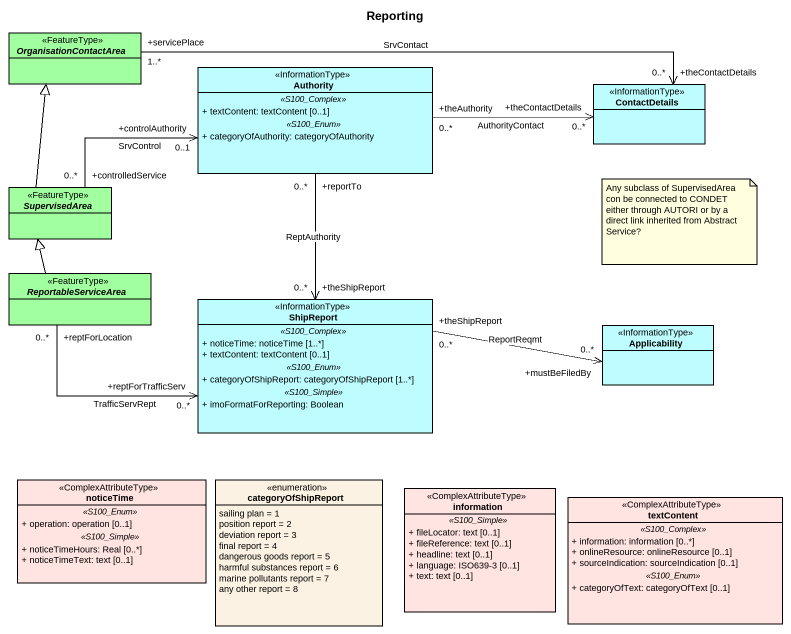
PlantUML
@startuml
title Reporting
hide circle
hide empty members
skinparam classAttributeIconSize 0
abstract class OrganisationContactArea <<FeatureType>> #A1FFA0
class Authority <<InformationType>> #BEFDFF {
  .. <<S100_Complex>> ..
  + textContent: textContent [0..1]
  .. <<S100_Enum>> ..
  + categoryOfAuthority: categoryOfAuthority
}
class ContactDetails <<InformationType>> #BEFDFF
abstract class SupervisedArea <<FeatureType>> #A1FFA0
abstract class ReportableServiceArea <<FeatureType>> #A1FFA0
class ShipReport <<InformationType>> #BEFDFF {
  .. <<S100_Complex>> ..
  + noticeTime: noticeTime [1..*]
  + textContent: textContent [0..1]
  .. <<S100_Enum>> ..
  + categoryOfShipReport: categoryOfShipReport [1..*]
  .. <<S100_Simple>> ..
  + imoFormatForReporting: Boolean
}
class Applicability <<InformationType>> #BEFDFF
class noticeTime <<ComplexAttributeType>> #FFE4E1 {
  .. <<S100_Enum>> ..
  + operation: operation [0..1]
  .. <<S100_Simple>> ..
  + noticeTimeHours: Real [0..*]
  + noticeTimeText: text [0..1]
}
enum categoryOfShipReport #FCF2E3 {
  sailing plan = 1
  position report = 2
  deviation report = 3
  final report = 4
  dangerous goods report = 5
  harmful substances report = 6
  marine pollutants report = 7
  any other report = 8
}
class information <<ComplexAttributeType>> #FFE4E1 {
  .. <<S100_Simple>> ..
  + fileLocator: text [0..1]
  + fileReference: text [0..1]
  + headline: text [0..1]
  + language: ISO639-3 [0..1]
  + text: text [0..1]
}
class textContent <<ComplexAttributeType>> #FFE4E1 {
  .. <<S100_Complex>> ..
  + information: information [0..*]
  + onlineResource: onlineResource [0..1]
  + sourceIndication: sourceIndication [0..1]
  .. <<S100_Enum>> ..
  + categoryOfText: categoryOfText [0..1]
}
OrganisationContactArea "+servicePlace\n1..*" -right-> "+theContactDetails\n0..*" ContactDetails : SrvContact
Authority "+theAuthority\n0..*" -right-> "+theContactDetails\n0..*" ContactDetails : AuthorityContact
Authority "+reportTo\n0..*" --> "+theShipReport\n0..*" ShipReport : ReptAuthority
SupervisedArea -up-|> OrganisationContactArea
SupervisedArea "+controlledService\n0..*" -right-> "+controlAuthority\n0..1" Authority : SrvControl
ReportableServiceArea -up-|> SupervisedArea
ReportableServiceArea "+reptForLocation\n0..*" -right-> "+reptForTrafficServ\n0..*" ShipReport : TrafficServRept
ShipReport "+theShipReport\n0..*" -right-> "+mustBeFiledBy\n0..*" Applicability : ReportReqmt
note as N1
  Any subclass of SupervisedArea con be connected to CONDET either through AUTORI or by a direct link inherited from Abstract Service?
end note
@enduml
